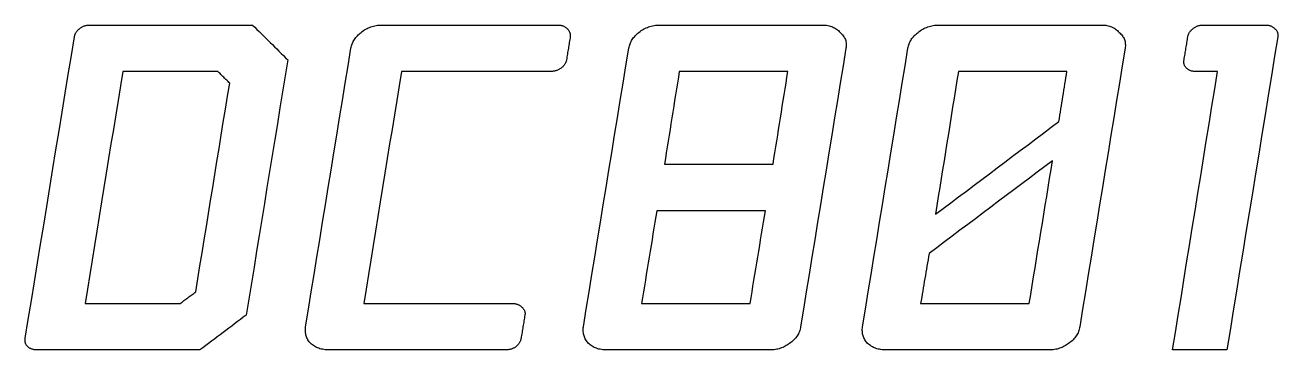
# Model space of a CAD drawing. Extents: x 4.81 to 14.71, y -17.76 to -15.19.
import ezdxf

# ---------------------------------------------------------------- set-up
doc = ezdxf.new("R2010")
doc.units = 0
doc.layers.add('LAYER_1', color=7, linetype='CONTINUOUS')

# ---------------------------------------------------------------- blocks, each defined once
blk = doc.blocks.new('BLOCK_2')
at = {"layer": 'LAYER_1', "color": 7}
for points in [[(4.9081, -17.7585), (4.9024, -17.7584), (4.8967, -17.7581), (4.8913, -17.7576), (4.886, -17.7569), (4.8808, -17.756), (4.8758, -17.7549), (4.871, -17.7536), (4.8663, -17.752), (4.8618, -17.7503), (4.8574, -17.7484), (4.8532, -17.7463), (4.8491, -17.744), (4.8452, -17.7414), (4.8414, -17.7387), (4.8378, -17.7358), (4.8344, -17.7327), (4.8312, -17.7294), (4.8282, -17.726), (4.8255, -17.7226), (4.8231, -17.719), (4.8209, -17.7153), (4.819, -17.7114), (4.8174, -17.7075), (4.816, -17.7034), (4.8149, -17.6993), (4.814, -17.695), (4.8135, -17.6906), (4.8131, -17.6861), (4.8131, -17.6815), (4.8133, -17.6767), (4.8137, -17.6718), (4.8144, -17.6669), (4.8387, -17.518), (4.863, -17.3692), (4.8873, -17.2203), (4.9116, -17.0715), (4.9359, -16.9227), (4.9601, -16.7738), (4.9844, -16.625), (5.0087, -16.4762), (5.033, -16.3273), (5.0573, -16.1785), (5.0816, -16.0296), (5.1059, -15.8808), (5.1302, -15.732), (5.1544, -15.5831), (5.1787, -15.4343), (5.203, -15.2854), (5.204, -15.2808), (5.2051, -15.2763), (5.2065, -15.2719), (5.2081, -15.2675), (5.2098, -15.2633), (5.2118, -15.2591), (5.214, -15.2551), (5.2164, -15.2511), (5.2191, -15.2472), (5.2219, -15.2434), (5.2249, -15.2397), (5.2281, -15.236), (5.2316, -15.2325), (5.2352, -15.229), (5.2391, -15.2257), (5.2432, -15.2224), (5.2474, -15.219), (5.2518, -15.2157), (5.2562, -15.2127), (5.2608, -15.2099), (5.2654, -15.2074), (5.2702, -15.205), (5.2751, -15.2029), (5.28, -15.201), (5.2851, -15.1993), (5.2903, -15.1979), (5.2956, -15.1966), (5.301, -15.1956), (5.3065, -15.1948), (5.3121, -15.1943), (5.3178, -15.1939), (5.3236, -15.1938), (5.404, -15.1938), (5.4844, -15.1938), (5.5648, -15.1938), (5.6452, -15.1938), (5.7257, -15.1938), (5.8061, -15.1938), (5.8865, -15.1938), (5.9669, -15.1938), (6.0473, -15.1938), (6.1277, -15.1938), (6.2081, -15.1938), (6.2885, -15.1938), (6.3689, -15.1938), (6.4494, -15.1938), (6.5298, -15.1938), (6.6102, -15.1938), (6.6276, -15.211), (6.6449, -15.2281), (6.6623, -15.2453), (6.6797, -15.2625), (6.6971, -15.2797), (6.7145, -15.2968), (6.7319, -15.314), (6.7493, -15.3312), (6.7667, -15.3483), (6.784, -15.3655), (6.8014, -15.3827), (6.8188, -15.3999), (6.8362, -15.417), (6.8536, -15.4342), (6.871, -15.4514), (6.8884, -15.4685), (6.8678, -15.5945), (6.8473, -15.7204), (6.8268, -15.8464), (6.8062, -15.9723), (6.7857, -16.0983), (6.7652, -16.2243), (6.7447, -16.3502), (6.7241, -16.4762), (6.7036, -16.6021), (6.6831, -16.7281), (6.6625, -16.854), (6.642, -16.98), (6.6215, -17.1059), (6.6009, -17.2319), (6.5804, -17.3578), (6.5599, -17.4838), (6.5371, -17.5009), (6.5142, -17.5181), (6.4914, -17.5353), (6.4686, -17.5524), (6.4458, -17.5696), (6.4229, -17.5868), (6.4001, -17.604), (6.3773, -17.6211), (6.3545, -17.6383), (6.3316, -17.6555), (6.3088, -17.6726), (6.286, -17.6898), (6.2632, -17.707), (6.2403, -17.7242), (6.2175, -17.7413), (6.1947, -17.7585), (6.1143, -17.7585), (6.0339, -17.7585), (5.9535, -17.7585), (5.8731, -17.7585), (5.7926, -17.7585), (5.7122, -17.7585), (5.6318, -17.7585), (5.5514, -17.7585), (5.471, -17.7585), (5.3906, -17.7585), (5.3102, -17.7585), (5.2298, -17.7585), (5.1494, -17.7585), (5.0689, -17.7585), (4.9885, -17.7585), (4.9081, -17.7585), (4.9081, -17.7585)], [(7.2167, -17.7585), (7.2051, -17.7583), (7.1939, -17.7577), (7.1829, -17.7567), (7.1723, -17.7553), (7.162, -17.7535), (7.152, -17.7512), (7.1423, -17.7486), (7.1329, -17.7456), (7.1238, -17.7422), (7.1151, -17.7384), (7.1066, -17.7341), (7.0985, -17.7295), (7.0907, -17.7245), (7.0832, -17.7191), (7.0761, -17.7132), (7.0692, -17.707), (7.0632, -17.7004), (7.0576, -17.6936), (7.0525, -17.6866), (7.0478, -17.6794), (7.0437, -17.672), (7.04, -17.6643), (7.0368, -17.6564), (7.034, -17.6483), (7.0318, -17.64), (7.0299, -17.6314), (7.0286, -17.6226), (7.0277, -17.6136), (7.0273, -17.6044), (7.0274, -17.595), (7.0279, -17.5853), (7.0289, -17.5754), (7.0513, -17.438), (7.0738, -17.3006), (7.0962, -17.1632), (7.1186, -17.0258), (7.141, -16.8884), (7.1634, -16.751), (7.1858, -16.6136), (7.2082, -16.4762), (7.2307, -16.3388), (7.2531, -16.2014), (7.2755, -16.0641), (7.2979, -15.9267), (7.3203, -15.7893), (7.3427, -15.6519), (7.3651, -15.5145), (7.3876, -15.3771), (7.3894, -15.3679), (7.3917, -15.3588), (7.3944, -15.35), (7.3975, -15.3413), (7.4011, -15.3328), (7.4051, -15.3245), (7.4094, -15.3163), (7.4143, -15.3084), (7.4195, -15.3006), (7.4251, -15.293), (7.4312, -15.2856), (7.4377, -15.2783), (7.4446, -15.2713), (7.4519, -15.2644), (7.4597, -15.2577), (7.4678, -15.2512), (7.4767, -15.2442), (7.4858, -15.2377), (7.4951, -15.2317), (7.5045, -15.2261), (7.5142, -15.2209), (7.524, -15.2162), (7.5339, -15.212), (7.5441, -15.2081), (7.5545, -15.2048), (7.565, -15.2019), (7.5757, -15.1994), (7.5866, -15.1974), (7.5977, -15.1958), (7.609, -15.1947), (7.6205, -15.194), (7.6322, -15.1938), (7.7193, -15.1938), (7.8064, -15.1938), (7.8935, -15.1938), (7.9806, -15.1938), (8.0677, -15.1938), (8.1548, -15.1938), (8.2419, -15.1938), (8.329, -15.1938), (8.4161, -15.1938), (8.5032, -15.1938), (8.5903, -15.1938), (8.6774, -15.1938), (8.7646, -15.1938), (8.8517, -15.1938), (8.9388, -15.1938), (9.0259, -15.1938), (9.0309, -15.1939), (9.0358, -15.1943), (9.0406, -15.1948), (9.0454, -15.1956), (9.0501, -15.1966), (9.0547, -15.1979), (9.0592, -15.1993), (9.0636, -15.201), (9.068, -15.2029), (9.0722, -15.205), (9.0764, -15.2074), (9.0805, -15.2099), (9.0846, -15.2127), (9.0885, -15.2157), (9.0924, -15.219), (9.0962, -15.2224), (9.0994, -15.226), (9.1024, -15.2297), (9.1052, -15.2334), (9.1077, -15.2371), (9.11, -15.2409), (9.112, -15.2447), (9.1139, -15.2486), (9.1154, -15.2525), (9.1168, -15.2565), (9.1179, -15.2605), (9.1188, -15.2645), (9.1195, -15.2686), (9.1199, -15.2728), (9.1201, -15.2769), (9.12, -15.2812), (9.1198, -15.2854), (9.1179, -15.2969), (9.116, -15.3083), (9.1141, -15.3198), (9.1122, -15.3312), (9.1103, -15.3427), (9.1084, -15.3541), (9.1066, -15.3656), (9.1047, -15.377), (9.1028, -15.3884), (9.1009, -15.3999), (9.099, -15.4113), (9.0971, -15.4228), (9.0953, -15.4342), (9.0934, -15.4457), (9.0915, -15.4571), (9.0896, -15.4685), (9.0886, -15.4735), (9.0874, -15.4784), (9.0858, -15.4832), (9.0841, -15.488), (9.0821, -15.4926), (9.0798, -15.4971), (9.0772, -15.5015), (9.0744, -15.5059), (9.0714, -15.5101), (9.068, -15.5143), (9.0645, -15.5184), (9.0606, -15.5223), (9.0565, -15.5262), (9.0521, -15.53), (9.0475, -15.5337), (9.0426, -15.5373), (9.038, -15.5401), (9.0333, -15.5427), (9.0286, -15.5451), (9.0239, -15.5473), (9.0192, -15.5494), (9.0144, -15.5513), (9.0097, -15.553), (9.0049, -15.5545), (9, -15.5558), (8.9952, -15.557), (8.9903, -15.558), (8.9854, -15.5588), (8.9805, -15.5594), (8.9755, -15.5598), (8.9706, -15.5601), (8.9656, -15.5602), (8.8919, -15.5602), (8.8182, -15.5602), (8.7444, -15.5602), (8.6707, -15.5602), (8.597, -15.5602), (8.5233, -15.5602), (8.4496, -15.5602), (8.3759, -15.5602), (8.3022, -15.5602), (8.2284, -15.5602), (8.1547, -15.5602), (8.081, -15.5602), (8.0073, -15.5602), (7.9336, -15.5602), (7.8599, -15.5602), (7.7862, -15.5602), (7.7675, -15.6747), (7.7489, -15.7892), (7.7302, -15.9037), (7.7116, -16.0182), (7.693, -16.1327), (7.6743, -16.2472), (7.6557, -16.3617), (7.6371, -16.4762), (7.6184, -16.5906), (7.5998, -16.7051), (7.5812, -16.8196), (7.5625, -16.9341), (7.5439, -17.0486), (7.5253, -17.1631), (7.5066, -17.2776), (7.488, -17.3921), (7.5617, -17.3921), (7.6354, -17.3921), (7.7091, -17.3921), (7.7828, -17.3921), (7.8566, -17.3921), (7.9303, -17.3921), (8.004, -17.3921), (8.0777, -17.3921), (8.1514, -17.3921), (8.2251, -17.3921), (8.2988, -17.3921), (8.3726, -17.3921), (8.4463, -17.3921), (8.52, -17.3921), (8.5937, -17.3921), (8.6674, -17.3921), (8.6724, -17.3922), (8.6773, -17.3926), (8.6821, -17.3931), (8.6868, -17.3939), (8.6915, -17.3949), (8.6961, -17.3962), (8.7006, -17.3976), (8.7051, -17.3993), (8.7094, -17.4012), (8.7137, -17.4033), (8.7179, -17.4057), (8.722, -17.4082), (8.7261, -17.411), (8.73, -17.414), (8.7339, -17.4173), (8.7377, -17.4207), (8.7413, -17.4243), (8.7447, -17.428), (8.7477, -17.4317), (8.7505, -17.4354), (8.753, -17.4392), (8.7551, -17.443), (8.757, -17.4469), (8.7586, -17.4508), (8.76, -17.4548), (8.761, -17.4588), (8.7617, -17.4628), (8.7622, -17.4669), (8.7623, -17.4711), (8.7622, -17.4753), (8.7618, -17.4795), (8.7611, -17.4838), (8.7592, -17.4952), (8.7574, -17.5066), (8.7555, -17.5181), (8.7536, -17.5295), (8.7517, -17.541), (8.7498, -17.5524), (8.7479, -17.5639), (8.746, -17.5753), (8.7442, -17.5868), (8.7423, -17.5982), (8.7404, -17.6096), (8.7385, -17.6211), (8.7366, -17.6325), (8.7347, -17.644), (8.7329, -17.6554), (8.731, -17.6669), (8.73, -17.6719), (8.7288, -17.6767), (8.7274, -17.6815), (8.7257, -17.6862), (8.7238, -17.6909), (8.7217, -17.6954), (8.7193, -17.6998), (8.7167, -17.7041), (8.7139, -17.7084), (8.7108, -17.7125), (8.7075, -17.7166), (8.704, -17.7206), (8.7002, -17.7245), (8.6962, -17.7283), (8.6919, -17.732), (8.6874, -17.7356), (8.6828, -17.7384), (8.6782, -17.741), (8.6735, -17.7434), (8.6688, -17.7456), (8.6641, -17.7477), (8.6594, -17.7496), (8.6546, -17.7513), (8.6498, -17.7528), (8.645, -17.7541), (8.6401, -17.7553), (8.6352, -17.7563), (8.6303, -17.7571), (8.6254, -17.7577), (8.6204, -17.7581), (8.6154, -17.7584), (8.6104, -17.7585), (8.5233, -17.7585), (8.4362, -17.7585), (8.3491, -17.7585), (8.262, -17.7585), (8.1749, -17.7585), (8.0878, -17.7585), (8.0006, -17.7585), (7.9135, -17.7585), (7.8264, -17.7585), (7.7393, -17.7585), (7.6522, -17.7585), (7.5651, -17.7585), (7.478, -17.7585), (7.3909, -17.7585), (7.3038, -17.7585), (7.2167, -17.7585), (7.2167, -17.7585)], [(9.4112, -17.7585), (9.3996, -17.7583), (9.3884, -17.7577), (9.3774, -17.7567), (9.3668, -17.7553), (9.3565, -17.7535), (9.3465, -17.7512), (9.3368, -17.7486), (9.3274, -17.7456), (9.3183, -17.7422), (9.3096, -17.7384), (9.3012, -17.7341), (9.293, -17.7295), (9.2852, -17.7245), (9.2778, -17.7191), (9.2706, -17.7132), (9.2638, -17.707), (9.2577, -17.7004), (9.2521, -17.6936), (9.247, -17.6866), (9.2424, -17.6794), (9.2382, -17.672), (9.2345, -17.6643), (9.2313, -17.6564), (9.2286, -17.6483), (9.2263, -17.64), (9.2245, -17.6314), (9.2231, -17.6226), (9.2223, -17.6136), (9.2219, -17.6044), (9.2219, -17.595), (9.2225, -17.5853), (9.2235, -17.5754), (9.2459, -17.438), (9.2683, -17.3006), (9.2907, -17.1632), (9.3131, -17.0258), (9.3355, -16.8884), (9.3579, -16.751), (9.3804, -16.6136), (9.4028, -16.4762), (9.4252, -16.3388), (9.4476, -16.2014), (9.47, -16.0641), (9.4924, -15.9267), (9.5148, -15.7893), (9.5373, -15.6519), (9.5597, -15.5145), (9.5821, -15.3771), (9.5839, -15.3679), (9.5862, -15.3588), (9.5889, -15.35), (9.5921, -15.3413), (9.5956, -15.3328), (9.5996, -15.3245), (9.604, -15.3163), (9.6088, -15.3084), (9.614, -15.3006), (9.6197, -15.293), (9.6257, -15.2856), (9.6322, -15.2783), (9.6391, -15.2713), (9.6465, -15.2644), (9.6542, -15.2577), (9.6624, -15.2512), (9.6713, -15.2442), (9.6803, -15.2377), (9.6896, -15.2317), (9.6991, -15.2261), (9.7087, -15.2209), (9.7185, -15.2162), (9.7285, -15.212), (9.7386, -15.2081), (9.749, -15.2048), (9.7595, -15.2019), (9.7703, -15.1994), (9.7812, -15.1974), (9.7923, -15.1958), (9.8036, -15.1947), (9.815, -15.194), (9.8267, -15.1938), (9.9071, -15.1938), (9.9875, -15.1938), (10.0679, -15.1938), (10.1483, -15.1938), (10.2287, -15.1938), (10.3092, -15.1938), (10.3896, -15.1938), (10.47, -15.1938), (10.5504, -15.1938), (10.6308, -15.1938), (10.7112, -15.1938), (10.7916, -15.1938), (10.872, -15.1938), (10.9524, -15.1938), (11.0328, -15.1938), (11.1133, -15.1938), (11.124, -15.194), (11.1344, -15.1947), (11.1446, -15.1958), (11.1545, -15.1974), (11.1641, -15.1994), (11.1733, -15.2019), (11.1824, -15.2048), (11.1911, -15.2081), (11.1995, -15.212), (11.2077, -15.2162), (11.2155, -15.2209), (11.2231, -15.2261), (11.2304, -15.2317), (11.2374, -15.2377), (11.2441, -15.2442), (11.2505, -15.2512), (11.2578, -15.2577), (11.2644, -15.2644), (11.2705, -15.2713), (11.2761, -15.2783), (11.281, -15.2856), (11.2854, -15.293), (11.2892, -15.3006), (11.2924, -15.3084), (11.295, -15.3163), (11.2971, -15.3245), (11.2986, -15.3328), (11.2995, -15.3413), (11.2998, -15.35), (11.2996, -15.3588), (11.2988, -15.3679), (11.2974, -15.3771), (11.275, -15.5145), (11.2526, -15.6519), (11.2302, -15.7893), (11.2078, -15.9267), (11.1854, -16.0641), (11.163, -16.2014), (11.1406, -16.3388), (11.1182, -16.4762), (11.0958, -16.6136), (11.0734, -16.751), (11.051, -16.8884), (11.0286, -17.0258), (11.0061, -17.1632), (10.9837, -17.3006), (10.9613, -17.438), (10.9389, -17.5754), (10.9374, -17.5853), (10.9354, -17.595), (10.9328, -17.6044), (10.9297, -17.6136), (10.9261, -17.6226), (10.922, -17.6314), (10.9173, -17.64), (10.9122, -17.6483), (10.9064, -17.6564), (10.9002, -17.6643), (10.8935, -17.672), (10.8862, -17.6794), (10.8784, -17.6866), (10.87, -17.6936), (10.8612, -17.7004), (10.8518, -17.707), (10.8433, -17.7132), (10.8347, -17.7191), (10.826, -17.7245), (10.8171, -17.7295), (10.808, -17.7341), (10.7988, -17.7384), (10.7894, -17.7422), (10.7798, -17.7456), (10.7701, -17.7486), (10.7603, -17.7512), (10.7502, -17.7535), (10.7401, -17.7553), (10.7297, -17.7567), (10.7192, -17.7577), (10.7086, -17.7583), (10.6978, -17.7585), (10.6174, -17.7585), (10.537, -17.7585), (10.4565, -17.7585), (10.3761, -17.7585), (10.2957, -17.7585), (10.2153, -17.7585), (10.1349, -17.7585), (10.0545, -17.7585), (9.9741, -17.7585), (9.8937, -17.7585), (9.8133, -17.7585), (9.7329, -17.7585), (9.6524, -17.7585), (9.572, -17.7585), (9.4916, -17.7585), (9.4112, -17.7585), (9.4112, -17.7585)], [(11.6157, -17.7585), (11.6042, -17.7583), (11.5929, -17.7577), (11.582, -17.7567), (11.5713, -17.7553), (11.561, -17.7535), (11.551, -17.7512), (11.5413, -17.7486), (11.5319, -17.7456), (11.5229, -17.7422), (11.5141, -17.7384), (11.5057, -17.7341), (11.4976, -17.7295), (11.4898, -17.7245), (11.4823, -17.7191), (11.4751, -17.7132), (11.4683, -17.707), (11.4622, -17.7004), (11.4566, -17.6936), (11.4515, -17.6866), (11.4469, -17.6794), (11.4427, -17.672), (11.439, -17.6643), (11.4358, -17.6564), (11.4331, -17.6483), (11.4308, -17.64), (11.429, -17.6314), (11.4277, -17.6226), (11.4268, -17.6136), (11.4264, -17.6044), (11.4264, -17.595), (11.427, -17.5853), (11.428, -17.5754), (11.4504, -17.438), (11.4728, -17.3006), (11.4952, -17.1632), (11.5176, -17.0258), (11.54, -16.8884), (11.5625, -16.751), (11.5849, -16.6136), (11.6073, -16.4762), (11.6297, -16.3388), (11.6521, -16.2014), (11.6745, -16.0641), (11.6969, -15.9267), (11.7194, -15.7893), (11.7418, -15.6519), (11.7642, -15.5145), (11.7866, -15.3771), (11.7885, -15.3679), (11.7907, -15.3588), (11.7934, -15.35), (11.7966, -15.3413), (11.8001, -15.3328), (11.8041, -15.3245), (11.8085, -15.3163), (11.8133, -15.3084), (11.8185, -15.3006), (11.8242, -15.293), (11.8303, -15.2856), (11.8367, -15.2783), (11.8437, -15.2713), (11.851, -15.2644), (11.8587, -15.2577), (11.8669, -15.2512), (11.8758, -15.2442), (11.8849, -15.2377), (11.8941, -15.2317), (11.9036, -15.2261), (11.9132, -15.2209), (11.923, -15.2162), (11.933, -15.212), (11.9432, -15.2081), (11.9535, -15.2048), (11.9641, -15.2019), (11.9748, -15.1994), (11.9857, -15.1974), (11.9968, -15.1958), (12.0081, -15.1947), (12.0195, -15.194), (12.0312, -15.1938), (12.1116, -15.1938), (12.192, -15.1938), (12.2724, -15.1938), (12.3528, -15.1938), (12.4333, -15.1938), (12.5137, -15.1938), (12.5941, -15.1938), (12.6745, -15.1938), (12.7549, -15.1938), (12.8353, -15.1938), (12.9157, -15.1938), (12.9961, -15.1938), (13.0765, -15.1938), (13.157, -15.1938), (13.2374, -15.1938), (13.3178, -15.1938), (13.3285, -15.194), (13.339, -15.1947), (13.3491, -15.1958), (13.359, -15.1974), (13.3686, -15.1994), (13.3779, -15.2019), (13.3869, -15.2048), (13.3956, -15.2081), (13.404, -15.212), (13.4122, -15.2162), (13.42, -15.2209), (13.4276, -15.2261), (13.4349, -15.2317), (13.4419, -15.2377), (13.4486, -15.2442), (13.4551, -15.2512), (13.4623, -15.2577), (13.469, -15.2644), (13.4751, -15.2713), (13.4806, -15.2783), (13.4855, -15.2856), (13.4899, -15.293), (13.4937, -15.3006), (13.4969, -15.3084), (13.4995, -15.3163), (13.5016, -15.3245), (13.5031, -15.3328), (13.504, -15.3413), (13.5044, -15.35), (13.5041, -15.3588), (13.5033, -15.3679), (13.5019, -15.3771), (13.4795, -15.5145), (13.4571, -15.6519), (13.4347, -15.7893), (13.4123, -15.9267), (13.3899, -16.0641), (13.3675, -16.2014), (13.3451, -16.3388), (13.3227, -16.4762), (13.3003, -16.6136), (13.2779, -16.751), (13.2555, -16.8884), (13.2331, -17.0258), (13.2107, -17.1632), (13.1883, -17.3006), (13.1659, -17.438), (13.1435, -17.5754), (13.1419, -17.5853), (13.1399, -17.595), (13.1373, -17.6044), (13.1342, -17.6136), (13.1306, -17.6226), (13.1265, -17.6314), (13.1218, -17.64), (13.1167, -17.6483), (13.111, -17.6564), (13.1047, -17.6643), (13.098, -17.672), (13.0907, -17.6794), (13.0829, -17.6866), (13.0745, -17.6936), (13.0657, -17.7004), (13.0563, -17.707), (13.0478, -17.7132), (13.0392, -17.7191), (13.0305, -17.7245), (13.0216, -17.7295), (13.0125, -17.7341), (13.0033, -17.7384), (12.9939, -17.7422), (12.9843, -17.7456), (12.9746, -17.7486), (12.9648, -17.7512), (12.9547, -17.7535), (12.9446, -17.7553), (12.9342, -17.7567), (12.9237, -17.7577), (12.9131, -17.7583), (12.9023, -17.7585), (12.8219, -17.7585), (12.7415, -17.7585), (12.6611, -17.7585), (12.5807, -17.7585), (12.5002, -17.7585), (12.4198, -17.7585), (12.3394, -17.7585), (12.259, -17.7585), (12.1786, -17.7585), (12.0982, -17.7585), (12.0178, -17.7585), (11.9374, -17.7585), (11.857, -17.7585), (11.7765, -17.7585), (11.6961, -17.7585), (11.6157, -17.7585), (11.6157, -17.7585)], [(13.8773, -17.7585), (13.8995, -17.6211), (13.9217, -17.4837), (13.9439, -17.3463), (13.9661, -17.2089), (13.9883, -17.0715), (14.0105, -16.9341), (14.0327, -16.7967), (14.0549, -16.6593), (14.0771, -16.522), (14.0993, -16.3846), (14.1215, -16.2472), (14.1437, -16.1098), (14.1658, -15.9724), (14.188, -15.835), (14.2102, -15.6976), (14.2324, -15.5602), (14.2216, -15.5602), (14.2107, -15.5602), (14.1998, -15.5602), (14.1889, -15.5602), (14.178, -15.5602), (14.1671, -15.5602), (14.1563, -15.5602), (14.1454, -15.5602), (14.1345, -15.5602), (14.1236, -15.5602), (14.1127, -15.5602), (14.1018, -15.5602), (14.091, -15.5602), (14.0801, -15.5602), (14.0692, -15.5602), (14.0583, -15.5602), (14.0525, -15.5601), (14.0469, -15.5598), (14.0415, -15.5593), (14.0363, -15.5586), (14.0312, -15.5577), (14.0264, -15.5566), (14.0217, -15.5553), (14.0172, -15.5537), (14.0129, -15.552), (14.0088, -15.5501), (14.0048, -15.548), (14.0011, -15.5457), (13.9975, -15.5432), (13.9941, -15.5405), (13.9909, -15.5376), (13.9878, -15.5345), (13.9846, -15.5312), (13.9817, -15.5278), (13.979, -15.5243), (13.9765, -15.5207), (13.9743, -15.517), (13.9724, -15.5132), (13.9708, -15.5092), (13.9694, -15.5052), (13.9683, -15.501), (13.9674, -15.4967), (13.9668, -15.4923), (13.9665, -15.4878), (13.9664, -15.4831), (13.9667, -15.4784), (13.9671, -15.4735), (13.9679, -15.4685), (13.9697, -15.4571), (13.9716, -15.4457), (13.9735, -15.4342), (13.9754, -15.4228), (13.9773, -15.4113), (13.9792, -15.3999), (13.9811, -15.3884), (13.9829, -15.377), (13.9848, -15.3656), (13.9867, -15.3541), (13.9886, -15.3427), (13.9905, -15.3312), (13.9924, -15.3198), (13.9942, -15.3083), (13.9961, -15.2969), (13.998, -15.2854), (13.9989, -15.2808), (14.0001, -15.2763), (14.0014, -15.2719), (14.0029, -15.2675), (14.0047, -15.2633), (14.0067, -15.2591), (14.0089, -15.2551), (14.0113, -15.2511), (14.0139, -15.2472), (14.0167, -15.2434), (14.0198, -15.2397), (14.023, -15.236), (14.0265, -15.2325), (14.0302, -15.229), (14.0341, -15.2257), (14.0381, -15.2224), (14.0424, -15.219), (14.0467, -15.2157), (14.0511, -15.2127), (14.0557, -15.2099), (14.0603, -15.2074), (14.0651, -15.205), (14.07, -15.2029), (14.0749, -15.201), (14.08, -15.1993), (14.0852, -15.1979), (14.0905, -15.1966), (14.0959, -15.1956), (14.1014, -15.1948), (14.107, -15.1943), (14.1128, -15.1939), (14.1186, -15.1938), (14.1496, -15.1938), (14.1806, -15.1938), (14.2115, -15.1938), (14.2425, -15.1938), (14.2735, -15.1938), (14.3045, -15.1938), (14.3355, -15.1938), (14.3665, -15.1938), (14.3974, -15.1938), (14.4284, -15.1938), (14.4594, -15.1938), (14.4904, -15.1938), (14.5214, -15.1938), (14.5524, -15.1938), (14.5834, -15.1938), (14.6143, -15.1938), (14.6197, -15.1939), (14.625, -15.1943), (14.6301, -15.1948), (14.6351, -15.1956), (14.64, -15.1966), (14.6447, -15.1979), (14.6493, -15.1993), (14.6538, -15.201), (14.6581, -15.2029), (14.6623, -15.205), (14.6664, -15.2074), (14.6703, -15.2099), (14.6741, -15.2127), (14.6778, -15.2157), (14.6814, -15.219), (14.6848, -15.2224), (14.6884, -15.2257), (14.6918, -15.229), (14.6948, -15.2325), (14.6976, -15.236), (14.7001, -15.2397), (14.7022, -15.2434), (14.7041, -15.2472), (14.7057, -15.2511), (14.7071, -15.2551), (14.7081, -15.2591), (14.7088, -15.2633), (14.7093, -15.2675), (14.7094, -15.2719), (14.7093, -15.2763), (14.7089, -15.2808), (14.7082, -15.2854), (14.6831, -15.44), (14.658, -15.5946), (14.6328, -15.7491), (14.6077, -15.9037), (14.5826, -16.0583), (14.5574, -16.2128), (14.5323, -16.3674), (14.5072, -16.522), (14.4821, -16.6765), (14.4569, -16.8311), (14.4318, -16.9857), (14.4067, -17.1402), (14.3816, -17.2948), (14.3564, -17.4494), (14.3313, -17.6039), (14.3062, -17.7585), (14.2794, -17.7585), (14.2526, -17.7585), (14.2258, -17.7585), (14.1989, -17.7585), (14.1721, -17.7585), (14.1453, -17.7585), (14.1185, -17.7585), (14.0917, -17.7585), (14.0649, -17.7585), (14.0381, -17.7585), (14.0113, -17.7585), (13.9845, -17.7585), (13.9577, -17.7585), (13.9309, -17.7585), (13.9041, -17.7585), (13.8773, -17.7585), (13.8773, -17.7585)], [(6.0373, -17.3921), (6.045, -17.3864), (6.0528, -17.3807), (6.0605, -17.3749), (6.0683, -17.3692), (6.076, -17.3635), (6.0838, -17.3578), (6.0915, -17.352), (6.0993, -17.3463), (6.107, -17.3406), (6.1148, -17.3348), (6.1225, -17.3291), (6.1303, -17.3234), (6.138, -17.3177), (6.1458, -17.3119), (6.1535, -17.3062), (6.1613, -17.3005), (6.178, -17.1974), (6.1948, -17.0944), (6.2115, -16.9914), (6.2283, -16.8883), (6.245, -16.7853), (6.2618, -16.6822), (6.2785, -16.5792), (6.2953, -16.4762), (6.312, -16.3731), (6.3288, -16.2701), (6.3455, -16.167), (6.3623, -16.064), (6.3791, -15.9609), (6.3958, -15.8579), (6.4126, -15.7549), (6.4293, -15.6518), (6.4234, -15.6461), (6.4176, -15.6404), (6.4117, -15.6346), (6.4058, -15.6289), (6.4, -15.6232), (6.3941, -15.6175), (6.3882, -15.6117), (6.3824, -15.606), (6.3765, -15.6003), (6.3706, -15.5946), (6.3648, -15.5888), (6.3589, -15.5831), (6.353, -15.5774), (6.3472, -15.5716), (6.3413, -15.5659), (6.3354, -15.5602), (6.2885, -15.5602), (6.2416, -15.5602), (6.1947, -15.5602), (6.1478, -15.5602), (6.1009, -15.5602), (6.054, -15.5602), (6.0071, -15.5602), (5.9602, -15.5602), (5.9133, -15.5602), (5.8664, -15.5602), (5.8194, -15.5602), (5.7725, -15.5602), (5.7256, -15.5602), (5.6787, -15.5602), (5.6318, -15.5602), (5.5849, -15.5602), (5.5663, -15.6747), (5.5476, -15.7892), (5.529, -15.9037), (5.5104, -16.0182), (5.4917, -16.1327), (5.4731, -16.2472), (5.4545, -16.3617), (5.4358, -16.4762), (5.4172, -16.5906), (5.3986, -16.7051), (5.3799, -16.8196), (5.3613, -16.9341), (5.3426, -17.0486), (5.324, -17.1631), (5.3054, -17.2776), (5.2867, -17.3921), (5.3336, -17.3921), (5.3806, -17.3921), (5.4275, -17.3921), (5.4744, -17.3921), (5.5213, -17.3921), (5.5682, -17.3921), (5.6151, -17.3921), (5.662, -17.3921), (5.7089, -17.3921), (5.7558, -17.3921), (5.8027, -17.3921), (5.8496, -17.3921), (5.8965, -17.3921), (5.9434, -17.3921), (5.9903, -17.3921), (6.0373, -17.3921), (6.0373, -17.3921)], [(10.7212, -16.293), (10.7285, -16.2472), (10.7359, -16.2014), (10.7432, -16.1556), (10.7505, -16.1098), (10.7579, -16.064), (10.7652, -16.0182), (10.7725, -15.9724), (10.7799, -15.9266), (10.7872, -15.8808), (10.7945, -15.835), (10.8019, -15.7892), (10.8092, -15.7434), (10.8165, -15.6976), (10.8238, -15.6518), (10.8312, -15.606), (10.8385, -15.5602), (10.7849, -15.5602), (10.7313, -15.5602), (10.6777, -15.5602), (10.6241, -15.5602), (10.5704, -15.5602), (10.5168, -15.5602), (10.4632, -15.5602), (10.4096, -15.5602), (10.356, -15.5602), (10.3024, -15.5602), (10.2488, -15.5602), (10.1951, -15.5602), (10.1415, -15.5602), (10.0879, -15.5602), (10.0343, -15.5602), (9.9807, -15.5602), (9.9734, -15.606), (9.966, -15.6518), (9.9587, -15.6976), (9.9514, -15.7434), (9.9441, -15.7892), (9.9368, -15.835), (9.9294, -15.8808), (9.9221, -15.9266), (9.9148, -15.9724), (9.9075, -16.0182), (9.9002, -16.064), (9.8928, -16.1098), (9.8855, -16.1556), (9.8782, -16.2014), (9.8709, -16.2472), (9.8635, -16.293), (9.9172, -16.293), (9.9708, -16.293), (10.0244, -16.293), (10.078, -16.293), (10.1316, -16.293), (10.1852, -16.293), (10.2388, -16.293), (10.2924, -16.293), (10.346, -16.293), (10.3996, -16.293), (10.4532, -16.293), (10.5068, -16.293), (10.5604, -16.293), (10.614, -16.293), (10.6676, -16.293), (10.7212, -16.293), (10.7212, -16.293)], [(12.0043, -16.6879), (12.0653, -16.6421), (12.1262, -16.5963), (12.1871, -16.5505), (12.2481, -16.5047), (12.309, -16.4589), (12.3699, -16.4131), (12.4309, -16.3674), (12.4918, -16.3216), (12.5527, -16.2758), (12.6137, -16.23), (12.6746, -16.1842), (12.7356, -16.1384), (12.7965, -16.0926), (12.8574, -16.0468), (12.9184, -16.001), (12.9793, -15.9552), (12.9833, -15.9305), (12.9873, -15.9058), (12.9912, -15.8811), (12.9952, -15.8564), (12.9992, -15.8317), (13.0032, -15.807), (13.0072, -15.7824), (13.0112, -15.7577), (13.0151, -15.733), (13.0191, -15.7083), (13.0231, -15.6836), (13.0271, -15.6589), (13.0311, -15.6342), (13.0351, -15.6096), (13.039, -15.5849), (13.043, -15.5602), (12.9894, -15.5602), (12.9358, -15.5602), (12.8822, -15.5602), (12.8286, -15.5602), (12.775, -15.5602), (12.7213, -15.5602), (12.6677, -15.5602), (12.6141, -15.5602), (12.5605, -15.5602), (12.5069, -15.5602), (12.4533, -15.5602), (12.3997, -15.5602), (12.346, -15.5602), (12.2924, -15.5602), (12.2388, -15.5602), (12.1852, -15.5602), (12.1739, -15.6307), (12.1626, -15.7012), (12.1513, -15.7716), (12.14, -15.8421), (12.1287, -15.9126), (12.1174, -15.9831), (12.1061, -16.0536), (12.0948, -16.1241), (12.0835, -16.1945), (12.0722, -16.265), (12.0609, -16.3355), (12.0495, -16.406), (12.0382, -16.4765), (12.0269, -16.547), (12.0156, -16.6175), (12.0043, -16.6879), (12.0043, -16.6879)], [(12.7449, -17.3921), (12.7564, -17.3216), (12.7679, -17.2511), (12.7794, -17.1807), (12.7909, -17.1102), (12.8024, -17.0397), (12.8139, -16.9692), (12.8254, -16.8987), (12.8369, -16.8282), (12.8484, -16.7578), (12.8599, -16.6873), (12.8715, -16.6168), (12.883, -16.5463), (12.8945, -16.4758), (12.906, -16.4053), (12.9175, -16.3348), (12.929, -16.2644), (12.8681, -16.3102), (12.8071, -16.356), (12.7462, -16.4018), (12.6853, -16.4476), (12.6243, -16.4934), (12.5634, -16.5392), (12.5024, -16.585), (12.4415, -16.6308), (12.3806, -16.6765), (12.3196, -16.7223), (12.2587, -16.7681), (12.1978, -16.8139), (12.1368, -16.8597), (12.0759, -16.9055), (12.015, -16.9513), (11.954, -16.9971), (11.9498, -17.0218), (11.9457, -17.0465), (11.9415, -17.0712), (11.9373, -17.0959), (11.9331, -17.1206), (11.9289, -17.1453), (11.9247, -17.1699), (11.9205, -17.1946), (11.9163, -17.2193), (11.9122, -17.244), (11.908, -17.2687), (11.9038, -17.2934), (11.8996, -17.3181), (11.8954, -17.3427), (11.8912, -17.3674), (11.887, -17.3921), (11.9406, -17.3921), (11.9943, -17.3921), (12.0479, -17.3921), (12.1015, -17.3921), (12.1551, -17.3921), (12.2087, -17.3921), (12.2623, -17.3921), (12.3159, -17.3921), (12.3696, -17.3921), (12.4232, -17.3921), (12.4768, -17.3921), (12.5304, -17.3921), (12.584, -17.3921), (12.6376, -17.3921), (12.6912, -17.3921), (12.7449, -17.3921), (12.7449, -17.3921)], [(10.5403, -17.3921), (10.5479, -17.3463), (10.5554, -17.3005), (10.5629, -17.2547), (10.5705, -17.2089), (10.578, -17.1631), (10.5856, -17.1173), (10.5931, -17.0715), (10.6006, -17.0257), (10.6082, -16.9799), (10.6157, -16.9341), (10.6232, -16.8883), (10.6308, -16.8425), (10.6383, -16.7967), (10.6458, -16.7509), (10.6534, -16.7051), (10.6609, -16.6593), (10.6073, -16.6593), (10.5537, -16.6593), (10.5001, -16.6593), (10.4465, -16.6593), (10.3928, -16.6593), (10.3392, -16.6593), (10.2856, -16.6593), (10.232, -16.6593), (10.1784, -16.6593), (10.1248, -16.6593), (10.0712, -16.6593), (10.0175, -16.6593), (9.9639, -16.6593), (9.9103, -16.6593), (9.8567, -16.6593), (9.8031, -16.6593), (9.7956, -16.7051), (9.788, -16.7509), (9.7805, -16.7967), (9.7729, -16.8425), (9.7654, -16.8883), (9.7579, -16.9341), (9.7503, -16.9799), (9.7428, -17.0257), (9.7353, -17.0715), (9.7277, -17.1173), (9.7202, -17.1631), (9.7127, -17.2089), (9.7051, -17.2547), (9.6976, -17.3005), (9.69, -17.3463), (9.6825, -17.3921), (9.7361, -17.3921), (9.7897, -17.3921), (9.8434, -17.3921), (9.897, -17.3921), (9.9506, -17.3921), (10.0042, -17.3921), (10.0578, -17.3921), (10.1114, -17.3921), (10.165, -17.3921), (10.2187, -17.3921), (10.2723, -17.3921), (10.3259, -17.3921), (10.3795, -17.3921), (10.4331, -17.3921), (10.4867, -17.3921), (10.5403, -17.3921), (10.5403, -17.3921)]]:
    blk.add_lwpolyline(points, dxfattribs=at)

msp = doc.modelspace()

# ---------------------------------------------------------------- block references
at = {"layer": 'LAYER_1'}
msp.add_blockref('BLOCK_2', (0, 0), dxfattribs=at)

doc.saveas('drawing.dxf')
